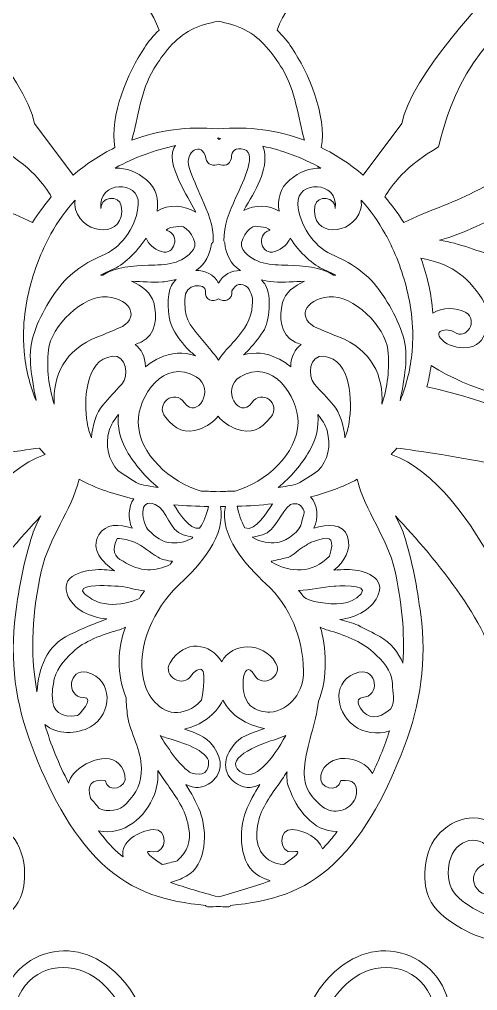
# Model space of a CAD drawing. Extents: x 7 to 992, y -718 to -282.
# Drawn here: x 611.2 to 656.6, y -463.7 to -367.8 of the extents above; entities that cross this region are included whole.
import ezdxf

# ---------------------------------------------------------------- set-up
doc = ezdxf.new("R2010")
doc.units = 0
doc.header["$MEASUREMENT"] = 0
doc.layers.add('Layer 1', color=7, linetype='Continuous')

msp = doc.modelspace()

# ---------------------------------------------------------------- linework, layer by layer
at = {"layer": 'Layer 1', "lineweight": 0}
msp.add_lwpolyline([(630.846, -379.489), (630.902, -379.48), (631.132, -379.516), (630.996, -379.644), (630.846, -379.489)], dxfattribs=at)
for points, knots in [([(515.444, -282.485), (515.444, -282.485), (265.444, -282.485), (265.444, -282.485), (265.444, -282.485), (259.139, -282.485), (259.139, -282.485), (259.139, -282.485), (27.261, -282.485), (27.261, -282.485), (27.261, -282.485), (27.261, -282.863), (27.261, -282.863), (27.261, -282.863), (25.9, -282.863), (25.9, -282.863), (25.9, -282.863), (24.898, -282.863), (24.898, -282.863), (24.898, -282.863), (7.489, -306.853), (7.489, -306.853), (7.489, -306.853), (7.489, -496.33), (7.489, -496.33), (7.489, -496.33), (24.898, -524.256), (24.898, -524.256), (24.898, -524.256), (25.039, -524.256), (25.039, -524.256), (25.039, -524.256), (25.9, -525.977), (25.9, -525.977), (25.9, -525.977), (34.578, -543.332), (34.578, -543.332), (34.578, -543.332), (85.476, -645.118), (85.476, -645.118), (85.476, -645.118), (85.476, -693.393), (85.476, -693.393), (85.476, -693.602), (85.486, -693.809), (85.492, -694.016), (85.35, -694.597), (85.266, -695.2), (85.266, -695.825), (85.266, -695.825), (85.266, -710.022), (85.266, -710.022), (85.266, -714.223), (88.671, -717.628), (92.872, -717.628), (92.872, -717.628), (107.069, -717.628), (107.069, -717.628), (107.484, -717.628), (107.889, -717.586), (108.286, -717.521), (108.736, -717.547), (109.188, -717.561), (109.644, -717.561), (109.644, -717.561), (182.159, -717.561), (182.159, -717.561), (182.563, -717.561), (182.965, -717.551), (183.365, -717.531), (183.743, -717.589), (184.126, -717.628), (184.52, -717.628), (184.52, -717.628), (198.717, -717.628), (198.717, -717.628), (202.917, -717.628), (206.322, -714.223), (206.322, -710.022), (206.322, -710.022), (206.322, -695.825), (206.322, -695.825), (206.322, -695.534), (206.302, -695.248), (206.271, -694.965), (206.303, -694.465), (206.325, -693.962), (206.326, -693.453), (206.326, -693.453), (206.326, -645.118), (206.326, -645.118), (206.326, -645.118), (257.204, -543.332), (257.204, -543.332), (257.204, -543.332), (259.139, -539.46), (259.139, -539.46), (259.139, -539.46), (266.763, -524.209), (266.763, -524.209), (266.763, -524.209), (266.763, -645.118), (266.763, -645.118), (266.763, -645.118), (363.469, -645.118), (363.469, -645.118), (363.737, -645.117), (364.003, -645.104), (364.27, -645.096), (364.76, -645.195), (365.268, -645.248), (365.787, -645.248), (365.787, -645.248), (379.984, -645.248), (379.984, -645.248), (384.185, -645.248), (387.59, -641.843), (387.59, -637.643), (387.59, -637.643), (387.59, -623.445), (387.59, -623.445), (387.59, -623.12), (387.563, -622.802), (387.523, -622.487), (387.556, -621.959), (387.579, -621.428), (387.578, -620.891), (387.578, -620.891), (387.578, -584.634), (387.578, -584.634), (387.578, -584.634), (508.12, -524.362), (508.12, -524.362), (508.12, -524.362), (508.12, -717.561), (508.12, -717.561), (508.12, -717.561), (544.378, -717.561), (544.378, -717.561), (545.281, -717.563), (546.172, -717.512), (547.049, -717.417), (547.049, -717.417), (560.83, -717.417), (560.83, -717.417), (565.03, -717.417), (568.436, -714.012), (568.436, -709.811), (568.436, -709.811), (568.436, -696.131), (568.436, -696.131), (568.534, -695.251), (568.591, -694.358), (568.593, -693.453), (568.593, -693.453), (568.593, -645.118), (568.593, -645.118), (568.593, -645.118), (689.443, -645.118), (689.443, -645.118), (689.443, -645.118), (689.443, -693.393), (689.443, -693.393), (689.443, -693.594), (689.453, -693.791), (689.458, -693.99), (689.345, -694.514), (689.28, -695.056), (689.28, -695.614), (689.28, -695.614), (689.28, -709.811), (689.28, -709.811), (689.28, -714.012), (692.686, -717.417), (696.886, -717.417), (696.886, -717.417), (710.981, -717.417), (710.981, -717.417), (711.845, -717.511), (712.722, -717.561), (713.611, -717.561), (713.611, -717.561), (749.903, -717.561), (749.903, -717.561), (749.903, -717.561), (749.903, -524.209), (749.903, -524.209), (749.903, -524.209), (870.731, -584.622), (870.731, -584.622), (870.731, -584.622), (870.731, -620.95), (870.731, -620.95), (870.731, -621.353), (870.741, -621.753), (870.761, -622.151), (870.71, -622.506), (870.675, -622.865), (870.675, -623.233), (870.675, -623.233), (870.675, -637.431), (870.675, -637.431), (870.675, -641.632), (874.08, -645.036), (878.28, -645.036), (878.28, -645.036), (892.478, -645.036), (892.478, -645.036), (892.583, -645.036), (892.687, -645.025), (892.791, -645.02), (893.486, -645.081), (894.188, -645.118), (894.898, -645.118), (894.898, -645.118), (991.581, -645.118), (991.581, -645.118), (991.581, -645.118), (991.581, -282.485), (991.581, -282.485), (991.581, -282.485), (515.444, -282.485), (515.444, -282.485)], [0, 0, 0, 0, 1, 1, 1, 2, 2, 2, 3, 3, 3, 4, 4, 4, 5, 5, 5, 6, 6, 6, 7, 7, 7, 8, 8, 8, 9, 9, 9, 10, 10, 10, 11, 11, 11, 12, 12, 12, 13, 13, 13, 14, 14, 14, 15, 15, 15, 16, 16, 16, 17, 17, 17, 18, 18, 18, 19, 19, 19, 20, 20, 20, 21, 21, 21, 22, 22, 22, 23, 23, 23, 24, 24, 24, 25, 25, 25, 26, 26, 26, 27, 27, 27, 28, 28, 28, 29, 29, 29, 30, 30, 30, 31, 31, 31, 32, 32, 32, 33, 33, 33, 34, 34, 34, 35, 35, 35, 36, 36, 36, 37, 37, 37, 38, 38, 38, 39, 39, 39, 40, 40, 40, 41, 41, 41, 42, 42, 42, 43, 43, 43, 44, 44, 44, 45, 45, 45, 46, 46, 46, 47, 47, 47, 48, 48, 48, 49, 49, 49, 50, 50, 50, 51, 51, 51, 52, 52, 52, 53, 53, 53, 54, 54, 54, 55, 55, 55, 56, 56, 56, 57, 57, 57, 58, 58, 58, 59, 59, 59, 60, 60, 60, 61, 61, 61, 62, 62, 62, 63, 63, 63, 64, 64, 64, 65, 65, 65, 66, 66, 66, 67, 67, 67, 68, 68, 68, 69, 69, 69, 70, 70, 70, 71, 71, 71, 72, 72, 72, 73, 73, 73, 74, 74, 74, 74]), ([(607.666, -333.744), (609.49, -336.993), (611.14, -340.14), (613.768, -342.846), (614.727, -343.834), (615.804, -344.706), (616.952, -345.451), (612.185, -346.179), (608.623, -350.713), (610.27, -356.195), (612.351, -363.13), (622.743, -361.86), (625.064, -368.812), (624.497, -369.371), (624.001, -369.963), (623.611, -370.554), (622.013, -372.979), (620.119, -377.248), (620.695, -380.432), (619.203, -381.162), (617.812, -382.08), (616.554, -383.157), (616.554, -383.157), (612.728, -378.057), (612.728, -378.057), (611.963, -373.466), (603.547, -364.669), (603.547, -364.669), (602.974, -361.608), (603.931, -359.314), (603.931, -359.314), (599.914, -360.27), (600.869, -367.347), (600.869, -367.347), (607.372, -371.172), (609.094, -380.352), (609.094, -380.352), (612.336, -382.222), (613.784, -384.168), (614.403, -385.301), (613.722, -386.094), (613.099, -386.941), (612.545, -387.837), (610.294, -386.704), (607.805, -385.982), (605.571, -384.812), (602.652, -383.281), (599.82, -381.618), (597.069, -379.803), (591.603, -376.197), (586.257, -372.179), (580.265, -369.461), (576.134, -367.587), (567.562, -364.477), (562.028, -366.432), (562.149, -364.816), (561.324, -363.2), (559.474, -362.89), (557.168, -362.503), (557.061, -366.314), (559.413, -366.085), (559.785, -366.049), (560.184, -366.594), (560.115, -366.943), (559.999, -367.54), (559.013, -367.815), (558.529, -367.903), (557.174, -368.148), (555.511, -367.561), (554.818, -366.311), (554.357, -365.48), (554.44, -364.468), (554.573, -363.567), (554.676, -362.873), (554.691, -361.985), (555.28, -361.536), (555.937, -361.034), (557.171, -360.812), (557.957, -360.658), (558.75, -360.502), (559.555, -360.418), (560.36, -360.357), (564.645, -360.037), (569.962, -360.392), (573.857, -358.199), (573.42, -359.591), (573.328, -361.085), (574.028, -362.388), (575.186, -364.541), (577.557, -365.429), (579.908, -365.098), (582.238, -364.768), (584.324, -363.433), (585.52, -361.397), (585.747, -361.011), (585.937, -360.605), (586.107, -360.192), (586.5, -361.965), (587.245, -363.908), (588.731, -365.04), (590.682, -366.528), (593.432, -366.267), (595.233, -364.656), (597.131, -362.96), (598.145, -360.338), (597.771, -357.81), (597.662, -357.078), (597.454, -356.37), (597.172, -355.69), (597.363, -355.812), (597.546, -355.951), (597.742, -356.063), (599.57, -357.108), (602.015, -357.873), (604.005, -356.804), (606.158, -355.646), (607.047, -353.274), (606.715, -350.923), (606.386, -348.593), (605.05, -346.508), (603.015, -345.311), (602.628, -345.084), (602.222, -344.895), (601.81, -344.725), (603.582, -344.332), (605.525, -343.586), (606.657, -342.101), (608.145, -340.15), (607.884, -337.399), (606.273, -335.598), (604.755, -333.9), (602.495, -332.918), (600.225, -332.997), (600.946, -332.332), (601.695, -331.704), (602.484, -331.134), (603.148, -331.007), (603.844, -330.988), (604.325, -331.006), (606.022, -331.071), (606.896, -332.37), (607.666, -333.744)], [0, 0, 0, 0, 1, 1, 1, 2, 2, 2, 3, 3, 3, 4, 4, 4, 5, 5, 5, 6, 6, 6, 7, 7, 7, 8, 8, 8, 9, 9, 9, 10, 10, 10, 11, 11, 11, 12, 12, 12, 13, 13, 13, 14, 14, 14, 15, 15, 15, 16, 16, 16, 17, 17, 17, 18, 18, 18, 19, 19, 19, 20, 20, 20, 21, 21, 21, 22, 22, 22, 23, 23, 23, 24, 24, 24, 25, 25, 25, 26, 26, 26, 27, 27, 27, 28, 28, 28, 29, 29, 29, 30, 30, 30, 31, 31, 31, 32, 32, 32, 33, 33, 33, 34, 34, 34, 35, 35, 35, 36, 36, 36, 37, 37, 37, 38, 38, 38, 39, 39, 39, 40, 40, 40, 41, 41, 41, 42, 42, 42, 43, 43, 43, 44, 44, 44, 45, 45, 45, 46, 46, 46, 47, 47, 47, 47]), ([(658.778, -331.006), (659.26, -330.988), (659.956, -331.007), (660.619, -331.134), (661.407, -331.704), (662.156, -332.332), (662.879, -332.997), (660.608, -332.918), (658.348, -333.9), (656.83, -335.598), (655.219, -337.399), (654.958, -340.15), (656.446, -342.101), (657.578, -343.586), (659.521, -344.332), (661.294, -344.725), (660.881, -344.895), (660.476, -345.084), (660.089, -345.311), (658.054, -346.508), (656.718, -348.593), (656.389, -350.923), (656.057, -353.274), (656.945, -355.646), (659.099, -356.804), (661.089, -357.873), (663.533, -357.108), (665.361, -356.063), (665.558, -355.951), (665.74, -355.812), (665.932, -355.69), (665.649, -356.37), (665.441, -357.078), (665.333, -357.81), (664.959, -360.338), (665.973, -362.96), (667.869, -364.656), (669.671, -366.267), (672.422, -366.528), (674.373, -365.04), (675.858, -363.908), (676.604, -361.965), (676.996, -360.192), (677.167, -360.605), (677.356, -361.011), (677.584, -361.397), (678.779, -363.433), (680.865, -364.768), (683.195, -365.098), (685.546, -365.429), (687.918, -364.541), (689.075, -362.388), (689.775, -361.085), (689.683, -359.591), (689.247, -358.199), (693.141, -360.392), (698.458, -360.037), (702.743, -360.357), (703.548, -360.418), (704.354, -360.502), (705.146, -360.658), (705.933, -360.812), (707.167, -361.034), (707.823, -361.536), (708.412, -361.985), (708.428, -362.873), (708.529, -363.567), (708.662, -364.468), (708.746, -365.48), (708.285, -366.311), (707.592, -367.561), (705.93, -368.148), (704.573, -367.903), (704.091, -367.815), (703.105, -367.54), (702.988, -366.943), (702.92, -366.594), (703.317, -366.049), (703.69, -366.085), (706.043, -366.314), (705.935, -362.503), (703.63, -362.89), (701.527, -363.243), (700.753, -365.278), (701.183, -367.086), (695.813, -363.911), (686.041, -367.419), (681.539, -369.461), (675.547, -372.179), (670.201, -376.197), (664.734, -379.803), (661.983, -381.618), (659.151, -383.281), (656.232, -384.812), (654, -385.982), (651.51, -386.704), (649.259, -387.837), (648.705, -386.941), (648.082, -386.094), (647.4, -385.301), (648.02, -384.168), (649.468, -382.222), (652.711, -380.352), (652.711, -380.352), (654.432, -371.172), (660.935, -367.347), (660.935, -367.347), (661.891, -360.27), (657.873, -359.314), (657.873, -359.314), (658.83, -361.608), (658.257, -364.669), (658.257, -364.669), (649.841, -373.466), (649.077, -378.057), (649.077, -378.057), (645.252, -383.157), (645.252, -383.157), (643.992, -382.08), (642.601, -381.162), (641.109, -380.432), (641.686, -377.248), (639.791, -372.979), (638.192, -370.554), (637.803, -369.963), (637.307, -369.371), (636.741, -368.812), (639.061, -361.86), (649.453, -363.13), (651.535, -356.195), (653.066, -351.092), (650.084, -346.816), (645.819, -345.661), (647.094, -344.873), (648.284, -343.928), (649.335, -342.846), (651.963, -340.14), (653.613, -336.993), (655.437, -333.744), (656.208, -332.37), (657.082, -331.071), (658.778, -331.006)], [0, 0, 0, 0, 1, 1, 1, 2, 2, 2, 3, 3, 3, 4, 4, 4, 5, 5, 5, 6, 6, 6, 7, 7, 7, 8, 8, 8, 9, 9, 9, 10, 10, 10, 11, 11, 11, 12, 12, 12, 13, 13, 13, 14, 14, 14, 15, 15, 15, 16, 16, 16, 17, 17, 17, 18, 18, 18, 19, 19, 19, 20, 20, 20, 21, 21, 21, 22, 22, 22, 23, 23, 23, 24, 24, 24, 25, 25, 25, 26, 26, 26, 27, 27, 27, 28, 28, 28, 29, 29, 29, 30, 30, 30, 31, 31, 31, 32, 32, 32, 33, 33, 33, 34, 34, 34, 35, 35, 35, 36, 36, 36, 37, 37, 37, 38, 38, 38, 39, 39, 39, 40, 40, 40, 41, 41, 41, 42, 42, 42, 43, 43, 43, 44, 44, 44, 45, 45, 45, 46, 46, 46, 47, 47, 47, 47]), ([(630.902, -378.583), (627.899, -378.295), (624.999, -378.712), (622.357, -379.71), (623.046, -377.38), (623.206, -374.867), (624.545, -372.655), (625.466, -371.134), (626.629, -369.629), (628.245, -368.792), (629.126, -368.335), (630.011, -368.125), (630.902, -367.946), (631.793, -368.125), (632.678, -368.335), (633.559, -368.792), (635.175, -369.629), (636.338, -371.134), (637.259, -372.655), (638.598, -374.867), (638.758, -377.38), (639.447, -379.71), (636.805, -378.712), (633.904, -378.295), (630.902, -378.583)], [0, 0, 0, 0, 1, 1, 1, 2, 2, 2, 3, 3, 3, 4, 4, 4, 5, 5, 5, 6, 6, 6, 7, 7, 7, 8, 8, 8, 8]), ([(630.951, -382.055), (631.447, -382.294), (632.078, -382.178), (632.212, -381.473), (632.191, -380.7), (632.611, -380.414), (633.471, -380.612), (634.229, -380.814), (633.988, -381.88), (633.861, -382.391), (633.6, -383.435), (633.071, -384.415), (632.635, -385.392), (632.023, -386.76), (631.439, -388.134), (631.477, -389.654), (631.477, -389.654), (631.557, -389.845), (631.557, -389.845), (631.648, -390.908), (632.163, -391.956), (633.007, -392.513), (633.007, -392.513), (633.124, -392.581), (633.124, -392.581), (632.238, -392.573), (631.387, -392.982), (630.95, -393.829), (630.497, -392.951), (629.599, -392.54), (628.681, -392.581), (628.681, -392.581), (628.797, -392.513), (628.797, -392.513), (629.626, -391.966), (630.139, -390.942), (630.242, -389.897), (630.339, -389.856), (630.422, -389.782), (630.425, -389.659), (630.462, -388.125), (629.859, -386.773), (629.263, -385.388), (628.836, -384.394), (628.374, -383.426), (628.039, -382.395), (627.526, -380.805), (629.354, -379.72), (629.688, -381.467), (629.821, -382.174), (630.454, -382.292), (630.951, -382.055)], [0, 0, 0, 0, 1, 1, 1, 2, 2, 2, 3, 3, 3, 4, 4, 4, 5, 5, 5, 6, 6, 6, 7, 7, 7, 8, 8, 8, 9, 9, 9, 10, 10, 10, 11, 11, 11, 12, 12, 12, 13, 13, 13, 14, 14, 14, 15, 15, 15, 16, 16, 16, 17, 17, 17, 17]), ([(627.159, -383.94), (627.608, -384.904), (628.183, -385.844), (628.697, -386.806), (627.543, -386.122), (625.981, -385.978), (624.866, -386.715), (625.053, -385.554), (624.799, -384.443), (623.815, -383.62), (622.855, -382.817), (621.835, -382.442), (620.732, -382.448), (622.682, -381.338), (624.637, -380.69), (626.675, -380.238), (626.675, -380.238), (626.522, -380.491), (626.522, -380.491), (626.031, -381.464), (626.747, -383.06), (627.159, -383.94)], [0, 0, 0, 0, 1, 1, 1, 2, 2, 2, 3, 3, 3, 4, 4, 4, 5, 5, 5, 6, 6, 6, 7, 7, 7, 7]), ([(637.988, -383.62), (637.005, -384.443), (636.751, -385.554), (636.939, -386.715), (635.927, -386.046), (634.547, -386.103), (633.435, -386.63), (634.572, -384.684), (635.877, -382.675), (635.455, -380.677), (635.425, -380.536), (635.381, -380.409), (635.332, -380.285), (637.298, -380.735), (639.188, -381.375), (641.072, -382.448), (639.969, -382.442), (638.949, -382.817), (637.988, -383.62)], [0, 0, 0, 0, 1, 1, 1, 2, 2, 2, 3, 3, 3, 4, 4, 4, 5, 5, 5, 6, 6, 6, 6]), ([(616.808, -386.546), (617.623, -389.201), (621.812, -389.37), (621.328, -386.185), (621.155, -385.044), (619.171, -385.314), (619.318, -386.462), (618.964, -383.684), (623.15, -383.596), (623.01, -386.025), (622.897, -387.984), (621.499, -390.165), (619.721, -390.954), (617.81, -391.801), (616.254, -392.761), (615, -394.453), (613.935, -395.888), (612.581, -398.325), (612.384, -400.137), (612.253, -401.331), (612.365, -402.343), (612.537, -403.355), (612.609, -403.957), (612.712, -404.541), (612.849, -405.108), (612.867, -405.218), (612.887, -405.326), (612.904, -405.438), (612.267, -403.896), (611.864, -402.248), (611.72, -400.564), (611.677, -400.059), (611.653, -399.551), (611.653, -399.043), (611.653, -397.874), (611.763, -396.706), (611.99, -395.564), (612.373, -393.643), (612.981, -391.752), (613.833, -389.991), (614.003, -389.642), (614.184, -389.301), (614.372, -388.963), (615.043, -387.76), (615.839, -386.632), (616.763, -385.612), (616.718, -385.931), (616.717, -386.248), (616.808, -386.546)], [0, 0, 0, 0, 1, 1, 1, 2, 2, 2, 3, 3, 3, 4, 4, 4, 5, 5, 5, 6, 6, 6, 7, 7, 7, 8, 8, 8, 9, 9, 9, 10, 10, 10, 11, 11, 11, 12, 12, 12, 13, 13, 13, 14, 14, 14, 15, 15, 15, 16, 16, 16, 16]), ([(644.996, -386.546), (645.087, -386.248), (645.086, -385.931), (645.041, -385.612), (645.965, -386.632), (646.762, -387.76), (647.432, -388.963), (647.62, -389.301), (647.802, -389.642), (647.971, -389.991), (648.823, -391.752), (649.432, -393.643), (649.815, -395.564), (650.042, -396.706), (650.15, -397.874), (650.15, -399.043), (650.15, -399.551), (650.128, -400.059), (650.084, -400.564), (649.94, -402.248), (649.537, -403.897), (648.898, -405.44), (648.916, -405.329), (648.936, -405.224), (648.953, -405.116), (649.091, -404.546), (649.195, -403.958), (649.268, -403.353), (649.439, -402.341), (649.55, -401.33), (649.42, -400.137), (649.223, -398.325), (647.869, -395.888), (646.805, -394.453), (645.55, -392.761), (643.994, -391.801), (642.083, -390.954), (640.305, -390.165), (638.907, -387.984), (638.794, -386.025), (638.652, -383.596), (642.84, -383.684), (642.485, -386.462), (642.633, -385.314), (640.648, -385.044), (640.476, -386.185), (639.992, -389.37), (644.181, -389.201), (644.996, -386.546)], [0, 0, 0, 0, 1, 1, 1, 2, 2, 2, 3, 3, 3, 4, 4, 4, 5, 5, 5, 6, 6, 6, 7, 7, 7, 8, 8, 8, 9, 9, 9, 10, 10, 10, 11, 11, 11, 12, 12, 12, 13, 13, 13, 14, 14, 14, 15, 15, 15, 16, 16, 16, 16]), ([(666.003, -387.593), (666.126, -387.284), (665.982, -386.829), (665.741, -386.616), (665.741, -386.616), (665.559, -386.454), (665.559, -386.454), (665.221, -386.156), (664.745, -386.06), (664.345, -386.302), (664.102, -386.433), (663.871, -386.583), (663.654, -386.754), (663.5, -386.866), (663.396, -387.001), (663.325, -387.146), (663.141, -386.981), (662.957, -386.817), (662.773, -386.653), (663.13, -384.338), (664.538, -383.804), (666.998, -385.049), (668.053, -386.48), (668.254, -387.849), (666.866, -389.554), (664.915, -391.952), (661.432, -391.981), (658.763, -391.287), (656.728, -390.758), (654.785, -389.85), (652.796, -389.587), (655.255, -388.911), (657.647, -387.67), (659.781, -386.575), (660.174, -386.373), (660.56, -386.158), (660.946, -385.946), (660.924, -386.069), (660.895, -386.19), (660.881, -386.317), (660.549, -389.55), (664.824, -390.538), (666.003, -387.593)], [0, 0, 0, 0, 1, 1, 1, 2, 2, 2, 3, 3, 3, 4, 4, 4, 5, 5, 5, 6, 6, 6, 7, 7, 7, 8, 8, 8, 9, 9, 9, 10, 10, 10, 11, 11, 11, 12, 12, 12, 13, 13, 13, 14, 14, 14, 14]), ([(625.858, -388.615), (625.677, -388.626), (625.784, -388.526), (626.185, -388.316), (626.534, -388.27), (626.885, -388.225), (627.236, -388.18), (627.819, -388.217), (629.02, -389.718), (628.456, -390.5), (627.38, -391.996), (625.674, -392.003), (624.022, -392.058), (622.509, -392.108), (620.775, -392.181), (619.484, -393.03), (619.484, -393.03), (619.264, -393.033), (619.264, -393.033), (619.607, -392.855), (619.974, -392.683), (620.373, -392.518), (621.495, -392.053), (622.837, -390.823), (623.773, -389.371), (623.993, -389.937), (624.502, -390.419), (625.301, -390.698), (626.607, -391.153), (627.186, -389.037), (625.858, -388.615)], [0, 0, 0, 0, 1, 1, 1, 2, 2, 2, 3, 3, 3, 4, 4, 4, 5, 5, 5, 6, 6, 6, 7, 7, 7, 8, 8, 8, 9, 9, 9, 10, 10, 10, 10]), ([(636.503, -390.698), (637.303, -390.419), (637.812, -389.937), (638.03, -389.371), (638.967, -390.823), (640.31, -392.053), (641.432, -392.518), (641.831, -392.683), (642.197, -392.855), (642.541, -393.033), (642.541, -393.033), (642.32, -393.03), (642.32, -393.03), (641.029, -392.181), (639.296, -392.108), (637.782, -392.058), (636.13, -392.003), (634.424, -391.996), (633.348, -390.5), (632.785, -389.718), (633.985, -388.217), (634.568, -388.18), (634.919, -388.225), (635.27, -388.27), (635.619, -388.316), (636.02, -388.526), (636.128, -388.626), (635.945, -388.615), (634.619, -389.037), (635.196, -391.153), (636.503, -390.698)], [0, 0, 0, 0, 1, 1, 1, 2, 2, 2, 3, 3, 3, 4, 4, 4, 5, 5, 5, 6, 6, 6, 7, 7, 7, 8, 8, 8, 9, 9, 9, 10, 10, 10, 10]), ([(657.007, -395.377), (657.954, -396.835), (657.728, -399.754), (655.809, -400.154), (655.076, -400.307), (653.939, -400.139), (653.299, -399.642), (651.755, -398.445), (653.677, -398.211), (654.291, -398.677), (655.412, -399.528), (656.687, -397.482), (655.408, -396.739), (654.424, -396.167), (653.076, -396.224), (652.142, -396.794), (651.999, -394.897), (651.596, -393.078), (650.96, -391.37), (653.665, -391.822), (655.448, -392.982), (657.007, -395.377)], [0, 0, 0, 0, 1, 1, 1, 2, 2, 2, 3, 3, 3, 4, 4, 4, 5, 5, 5, 6, 6, 6, 7, 7, 7, 7]), ([(624.531, -395.753), (624.28, -394.77), (623.371, -394.084), (622.351, -393.64), (623.358, -393.645), (624.386, -393.773), (625.392, -393.696), (625.879, -393.658), (626.319, -393.569), (626.747, -393.453), (626.579, -393.626), (626.426, -393.819), (626.301, -394.043), (625.764, -395.006), (625.9, -397.087), (626.315, -398.064), (626.672, -398.901), (627.202, -399.569), (627.81, -400.236), (628.061, -400.511), (628.357, -400.759), (628.663, -401.005), (627.478, -400.601), (626.284, -400.629), (625.014, -401.261), (624.553, -401.49), (624.122, -401.768), (623.724, -402.081), (623.689, -401.072), (623.305, -400.342), (622.694, -399.899), (622.905, -399.815), (623.11, -399.73), (623.298, -399.644), (624.817, -398.943), (624.884, -397.132), (624.531, -395.753)], [0, 0, 0, 0, 1, 1, 1, 2, 2, 2, 3, 3, 3, 4, 4, 4, 5, 5, 5, 6, 6, 6, 7, 7, 7, 8, 8, 8, 9, 9, 9, 10, 10, 10, 11, 11, 11, 12, 12, 12, 12]), ([(635.597, -394.039), (635.482, -393.831), (635.34, -393.652), (635.187, -393.488), (635.574, -393.585), (635.974, -393.662), (636.412, -393.696), (637.418, -393.773), (638.445, -393.645), (639.453, -393.64), (638.433, -394.084), (637.524, -394.77), (637.273, -395.753), (636.92, -397.132), (636.986, -398.943), (638.506, -399.644), (638.693, -399.73), (638.898, -399.815), (639.111, -399.899), (638.5, -400.342), (638.115, -401.072), (638.08, -402.081), (637.682, -401.768), (637.251, -401.49), (636.79, -401.261), (635.615, -400.677), (634.508, -400.611), (633.411, -400.922), (633.523, -400.823), (633.634, -400.72), (633.737, -400.61), (634.343, -399.969), (634.87, -399.333), (635.358, -398.598), (636.034, -397.58), (636.194, -395.109), (635.597, -394.039)], [0, 0, 0, 0, 1, 1, 1, 2, 2, 2, 3, 3, 3, 4, 4, 4, 5, 5, 5, 6, 6, 6, 7, 7, 7, 8, 8, 8, 9, 9, 9, 10, 10, 10, 11, 11, 11, 12, 12, 12, 12]), ([(630.95, -395.367), (631.44, -395.765), (632.41, -395.512), (632.249, -394.589), (632.673, -393.864), (633.198, -393.754), (633.826, -394.258), (634.231, -394.795), (634.383, -395.373), (634.282, -395.993), (634.218, -397.442), (633.486, -398.417), (632.576, -399.462), (632.015, -400.107), (631.376, -400.732), (630.944, -401.442), (630.603, -400.911), (630.138, -400.428), (629.708, -399.878), (628.853, -398.784), (627.824, -397.94), (627.638, -396.453), (627.623, -396.129), (627.607, -395.806), (627.594, -395.482), (627.512, -393.667), (629.776, -393.879), (629.652, -394.585), (629.489, -395.514), (630.461, -395.764), (630.95, -395.367)], [0, 0, 0, 0, 1, 1, 1, 2, 2, 2, 3, 3, 3, 4, 4, 4, 5, 5, 5, 6, 6, 6, 7, 7, 7, 8, 8, 8, 9, 9, 9, 10, 10, 10, 10]), ([(614.701, -405.79), (614.148, -404.106), (613.928, -402.305), (614.121, -400.418), (614.354, -398.135), (617.55, -394.936), (619.932, -395.171), (622.36, -395.41), (623.216, -397.365), (621.062, -398.276), (620.379, -398.564), (619.699, -398.858), (619.007, -399.124), (615.718, -400.389), (614.525, -403.006), (614.701, -405.79)], [0, 0, 0, 0, 1, 1, 1, 2, 2, 2, 3, 3, 3, 4, 4, 4, 5, 5, 5, 5]), ([(642.797, -399.124), (642.105, -398.858), (641.425, -398.564), (640.742, -398.276), (638.588, -397.365), (639.443, -395.41), (641.872, -395.171), (644.254, -394.936), (647.45, -398.135), (647.684, -400.418), (647.876, -402.305), (647.656, -404.106), (647.103, -405.79), (647.278, -403.006), (646.086, -400.389), (642.797, -399.124)], [0, 0, 0, 0, 1, 1, 1, 2, 2, 2, 3, 3, 3, 4, 4, 4, 5, 5, 5, 5]), ([(665.29, -405.75), (669.284, -405.773), (674.697, -403.989), (675.766, -399.661), (681.159, -399.694), (685.815, -397.724), (689.918, -394.709), (689.342, -395.663), (688.837, -396.666), (688.416, -397.742), (687.459, -400.186), (686.958, -402.813), (686.94, -405.44), (686.854, -405.351), (686.776, -405.257), (686.683, -405.173), (685.066, -403.727), (682.898, -403.71), (681.017, -404.668), (677.8, -406.305), (675.539, -410.179), (676.242, -413.817), (676.639, -415.864), (677.98, -418.081), (679.791, -419.563), (678.143, -419.96), (676.577, -420.817), (675.275, -421.895), (674.72, -422.355), (674.196, -422.978), (673.543, -423.313), (672.65, -419.946), (671.727, -416.208), (671.452, -414.205), (671.452, -414.205), (664.232, -406.625), (651.547, -404.088), (651.725, -403.391), (651.865, -402.684), (651.969, -401.972), (655.908, -404.427), (660.713, -405.724), (665.29, -405.75)], [0, 0, 0, 0, 1, 1, 1, 2, 2, 2, 3, 3, 3, 4, 4, 4, 5, 5, 5, 6, 6, 6, 7, 7, 7, 8, 8, 8, 9, 9, 9, 10, 10, 10, 11, 11, 11, 12, 12, 12, 13, 13, 13, 14, 14, 14, 14]), ([(620.443, -401.051), (621.858, -400.872), (622.125, -402.999), (621.365, -403.818), (620.733, -404.498), (620.112, -405.185), (619.498, -405.881), (618.863, -406.601), (618.47, -407.866), (618.366, -409.121), (618.178, -408.65), (618.03, -408.142), (617.945, -407.574), (617.645, -405.581), (617.65, -401.404), (620.443, -401.051)], [0, 0, 0, 0, 1, 1, 1, 2, 2, 2, 3, 3, 3, 4, 4, 4, 5, 5, 5, 5]), ([(632.593, -414.376), (632.09, -414.393), (631.593, -414.406), (631.104, -414.414), (631.104, -414.414), (630.902, -414.458), (630.902, -414.458), (630.902, -414.458), (630.701, -414.414), (630.701, -414.414), (630.211, -414.406), (629.714, -414.393), (629.211, -414.376), (626.199, -413.507), (623.044, -410.702), (623.001, -407.596), (622.966, -405), (625.563, -401.165), (628.726, -403.083), (630.701, -404.28), (628.775, -407.384), (627.583, -405.648), (626.606, -404.223), (624.607, -405.745), (625.7, -407.084), (626.692, -408.299), (627.598, -408.785), (629.151, -408.216), (629.77, -407.99), (630.431, -407.552), (630.902, -406.987), (631.374, -407.552), (632.034, -407.99), (632.652, -408.216), (634.207, -408.785), (635.111, -408.299), (636.104, -407.084), (637.197, -405.745), (635.199, -404.223), (634.221, -405.648), (633.028, -407.384), (631.104, -404.28), (633.077, -403.083), (636.241, -401.165), (638.839, -405), (638.803, -407.596), (638.76, -410.702), (635.605, -413.507), (632.593, -414.376)], [0, 0, 0, 0, 1, 1, 1, 2, 2, 2, 3, 3, 3, 4, 4, 4, 5, 5, 5, 6, 6, 6, 7, 7, 7, 8, 8, 8, 9, 9, 9, 10, 10, 10, 11, 11, 11, 12, 12, 12, 13, 13, 13, 14, 14, 14, 15, 15, 15, 16, 16, 16, 16]), ([(640.44, -403.818), (639.679, -402.999), (639.944, -400.872), (641.36, -401.051), (644.153, -401.404), (644.159, -405.581), (643.858, -407.574), (643.773, -408.142), (643.626, -408.65), (643.438, -409.121), (643.334, -407.866), (642.94, -406.601), (642.307, -405.881), (641.692, -405.185), (641.07, -404.498), (640.44, -403.818)], [0, 0, 0, 0, 1, 1, 1, 2, 2, 2, 3, 3, 3, 4, 4, 4, 5, 5, 5, 5]), ([(620.129, -408.388), (620.291, -407.829), (620.636, -407.314), (621.041, -406.817), (620.934, -408.002), (621.171, -409.236), (621.867, -410.409), (622.648, -411.727), (623.72, -413.035), (624.978, -414.021), (624.338, -413.929), (623.702, -413.814), (623.074, -413.674), (622.361, -413.261), (621.668, -412.836), (621.028, -412.364), (620.036, -411.347), (619.697, -409.869), (620.129, -408.388)], [0, 0, 0, 0, 1, 1, 1, 2, 2, 2, 3, 3, 3, 4, 4, 4, 5, 5, 5, 6, 6, 6, 6]), ([(638.73, -413.674), (638.103, -413.814), (637.466, -413.929), (636.826, -414.021), (638.085, -413.035), (639.156, -411.727), (639.938, -410.409), (640.632, -409.236), (640.87, -408.002), (640.765, -406.817), (641.168, -407.315), (641.512, -407.829), (641.675, -408.388), (642.107, -409.869), (641.768, -411.347), (640.775, -412.364), (640.136, -412.836), (639.442, -413.261), (638.73, -413.674)], [0, 0, 0, 0, 1, 1, 1, 2, 2, 2, 3, 3, 3, 4, 4, 4, 5, 5, 5, 6, 6, 6, 6]), ([(596.663, -446.527), (595.837, -447.995), (596.331, -451.088), (597.069, -453.912), (596.784, -453.72), (596.499, -453.529), (596.211, -453.344), (595.914, -452.667), (595.611, -451.991), (595.293, -451.322), (593.273, -447.081), (590.492, -442.606), (586.251, -440.401), (586.879, -440.123), (587.46, -439.764), (587.94, -439.29), (589.79, -437.465), (589.808, -434.683), (588.377, -432.593), (588.232, -432.381), (588.066, -432.187), (587.901, -431.994), (588.928, -430.433), (589.776, -429.313), (589.776, -429.313), (591.69, -426.062), (593.793, -415.543), (593.793, -415.543), (595.596, -412.592), (609.333, -410.627), (613.224, -410.125), (613.407, -410.34), (613.593, -410.552), (613.791, -410.755), (605.031, -413.843), (599.34, -431.417), (599.34, -431.417), (600.106, -435.817), (596.663, -446.527), (596.663, -446.527)], [0, 0, 0, 0, 1, 1, 1, 2, 2, 2, 3, 3, 3, 4, 4, 4, 5, 5, 5, 6, 6, 6, 7, 7, 7, 8, 8, 8, 9, 9, 9, 10, 10, 10, 11, 11, 11, 12, 12, 12, 13, 13, 13, 13]), ([(668.011, -415.543), (668.011, -415.543), (670.115, -426.062), (672.027, -429.313), (672.027, -429.313), (673.238, -430.909), (674.519, -432.954), (673.32, -434.996), (673.416, -437.566), (675.163, -439.29), (675.644, -439.764), (676.225, -440.123), (676.853, -440.401), (672.611, -442.606), (669.831, -447.081), (667.811, -451.322), (667.492, -451.991), (667.19, -452.667), (666.893, -453.344), (666.07, -453.871), (665.27, -454.442), (664.444, -454.966), (665.326, -451.897), (666.072, -448.181), (665.142, -446.527), (665.142, -446.527), (661.699, -435.817), (662.464, -431.417), (662.464, -431.417), (656.773, -413.843), (648.013, -410.755), (648.211, -410.552), (648.397, -410.34), (648.579, -410.125), (652.471, -410.627), (666.208, -412.592), (668.011, -415.543)], [0, 0, 0, 0, 1, 1, 1, 2, 2, 2, 3, 3, 3, 4, 4, 4, 5, 5, 5, 6, 6, 6, 7, 7, 7, 8, 8, 8, 9, 9, 9, 10, 10, 10, 11, 11, 11, 12, 12, 12, 12]), ([(617.148, -413.204), (618.857, -414.122), (620.683, -414.729), (622.564, -415.141), (622.019, -415.923), (621.968, -417.088), (622.385, -418.024), (621.139, -417.624), (619.756, -417.572), (619.098, -418.712), (618.273, -420.141), (619.434, -421.387), (620.643, -422.24), (620.316, -422.198), (619.984, -422.166), (619.642, -422.146), (618.418, -422.076), (615.219, -422.382), (615.969, -424.521), (616.525, -426.111), (618.249, -426.851), (619.885, -427.01), (618.633, -427.462), (617.479, -427.98), (616.227, -428.551), (613.919, -429.604), (613.159, -431.942), (612.982, -434.229), (612.273, -430.223), (612.518, -426.239), (613.432, -422.187), (614.15, -419.003), (616.403, -416.29), (617.148, -413.204)], [0, 0, 0, 0, 1, 1, 1, 2, 2, 2, 3, 3, 3, 4, 4, 4, 5, 5, 5, 6, 6, 6, 7, 7, 7, 8, 8, 8, 9, 9, 9, 10, 10, 10, 11, 11, 11, 11]), ([(646.895, -428.751), (646.185, -428.371), (645.464, -428.008), (644.746, -427.642), (644.202, -427.363), (643.554, -427.245), (642.94, -427.082), (644.557, -426.907), (646.275, -425.962), (646.779, -424.525), (647.43, -422.668), (644.862, -422.096), (643.653, -422.13), (643.224, -422.142), (642.788, -422.158), (642.355, -422.183), (643.389, -421.362), (644.113, -420.146), (643.714, -418.868), (643.3, -417.539), (641.685, -417.647), (640.377, -418.039), (640.834, -417.048), (640.757, -415.731), (640.05, -414.954), (641.645, -414.549), (643.193, -413.99), (644.655, -413.204), (645.4, -416.29), (647.653, -419.003), (648.373, -422.187), (649.07, -425.284), (649.373, -428.34), (649.166, -431.396), (648.732, -430.313), (648.034, -429.361), (646.895, -428.751)], [0, 0, 0, 0, 1, 1, 1, 2, 2, 2, 3, 3, 3, 4, 4, 4, 5, 5, 5, 6, 6, 6, 7, 7, 7, 8, 8, 8, 9, 9, 9, 10, 10, 10, 11, 11, 11, 12, 12, 12, 12]), ([(628.413, -418.916), (628.413, -418.916), (628.303, -419.048), (628.303, -419.048), (627.713, -419.367), (627.037, -419.537), (626.334, -419.501), (625.392, -419.451), (624.712, -418.913), (624.049, -418.282), (623.401, -417.666), (622.897, -414.918), (624.681, -415.7), (625.889, -416.23), (626.05, -418.312), (627.449, -418.692), (627.78, -418.781), (628.103, -418.865), (628.413, -418.916)], [0, 0, 0, 0, 1, 1, 1, 2, 2, 2, 3, 3, 3, 4, 4, 4, 5, 5, 5, 6, 6, 6, 6]), ([(639.078, -417.771), (638.669, -418.672), (637.368, -419.48), (636.423, -419.501), (635.644, -419.518), (634.895, -419.31), (634.261, -418.928), (634.594, -418.88), (634.94, -418.789), (635.296, -418.693), (636.61, -418.336), (637.044, -416.416), (638.071, -415.698), (638.727, -415.483), (639.171, -415.71), (639.403, -416.378), (639.425, -416.577), (639.098, -417.728), (639.078, -417.771)], [0, 0, 0, 0, 1, 1, 1, 2, 2, 2, 3, 3, 3, 4, 4, 4, 5, 5, 5, 6, 6, 6, 6]), ([(636.001, -436.233), (635.427, -436.229), (634.891, -436.083), (634.392, -435.795), (632.76, -435.027), (633.295, -430.436), (634.498, -432.566), (635.268, -433.929), (637.405, -432.679), (636.593, -431.337), (635.32, -429.235), (632.311, -429.292), (631.263, -431.245), (630.159, -429.429), (627.614, -428.929), (626.151, -431.345), (625.34, -432.685), (627.482, -433.924), (628.254, -432.559), (629.461, -431.276), (629.794, -432.102), (629.251, -435.033), (628.794, -435.582), (628.225, -435.948), (627.544, -436.131), (625.788, -436.747), (624.183, -435.167), (623.675, -433.604), (622.642, -430.415), (624.234, -426.561), (626.499, -424.156), (626.623, -424.035), (626.747, -423.913), (626.863, -423.788), (626.863, -423.788), (627.119, -423.543), (627.119, -423.543), (629.07, -421.79), (631.738, -418.727), (631.129, -415.907), (631.292, -415.906), (631.456, -415.9), (631.62, -415.898), (630.996, -418.737), (633.697, -421.761), (635.637, -423.55), (638.093, -425.818), (639.25, -428.835), (639.354, -432.138), (639.415, -434.109), (638.051, -436.064), (636.001, -436.233)], [0, 0, 0, 0, 1, 1, 1, 2, 2, 2, 3, 3, 3, 4, 4, 4, 5, 5, 5, 6, 6, 6, 7, 7, 7, 8, 8, 8, 9, 9, 9, 10, 10, 10, 11, 11, 11, 12, 12, 12, 13, 13, 13, 14, 14, 14, 15, 15, 15, 16, 16, 16, 17, 17, 17, 17]), ([(626.524, -415.728), (627.663, -415.827), (628.808, -415.878), (629.948, -415.894), (629.774, -416.729), (629.467, -417.43), (629.062, -418.048), (628.045, -418.209), (627.044, -416.52), (626.524, -415.728)], [0, 0, 0, 0, 1, 1, 1, 2, 2, 2, 3, 3, 3, 3]), ([(636.28, -415.636), (635.683, -416.464), (634.653, -418.385), (633.558, -418.02), (633.199, -417.359), (632.94, -416.647), (632.788, -415.879), (633.955, -415.843), (635.123, -415.768), (636.28, -415.636)], [0, 0, 0, 0, 1, 1, 1, 2, 2, 2, 3, 3, 3, 3]), ([(639.14, -471.974), (637.841, -470.718), (635.896, -470.507), (634.263, -471.243), (633.332, -471.662), (632.536, -472.336), (631.965, -473.184), (631.804, -473.422), (631.668, -473.658), (631.552, -473.895), (631.436, -473.658), (631.3, -473.422), (631.138, -473.184), (630.567, -472.336), (629.771, -471.662), (628.841, -471.243), (627.208, -470.507), (625.263, -470.718), (623.964, -471.974), (624.858, -468.197), (623.219, -463.827), (620.138, -461.427), (617.996, -459.759), (615.239, -459.245), (612.776, -460.538), (610.501, -461.731), (608.765, -464.469), (609.565, -467.081), (610.201, -469.153), (613.237, -470.421), (614.613, -468.245), (615.026, -467.592), (614.711, -466.754), (615.055, -466.132), (615.455, -465.408), (616.503, -465.552), (617.151, -465.809), (617.981, -466.138), (618.523, -466.871), (618.752, -467.715), (619.239, -469.507), (618.529, -471.795), (616.989, -472.878), (615.232, -474.112), (612.221, -473.686), (610.291, -473.108), (605.841, -471.777), (602.971, -467.706), (600.876, -463.81), (599.604, -461.445), (598.578, -458.972), (597.55, -456.499), (597.665, -456.592), (597.79, -456.672), (597.909, -456.761), (597.992, -457.018), (598.074, -457.266), (598.152, -457.498), (598.114, -457.294), (598.086, -457.082), (598.059, -456.871), (599.207, -457.706), (600.481, -458.358), (601.819, -458.682), (604.616, -459.358), (607.167, -458.38), (609.435, -456.755), (610.574, -455.937), (611.384, -454.987), (611.647, -453.581), (611.891, -452.269), (611.771, -450.904), (611.264, -449.667), (610.328, -447.385), (607.431, -445.821), (605.13, -447.172), (603.042, -448.399), (602.512, -452.136), (604.352, -453.749), (605.026, -454.34), (605.97, -454.437), (606.595, -453.699), (607.157, -453.034), (607.04, -451.949), (606.271, -451.478), (605.921, -451.265), (605.279, -450.844), (605.193, -450.398), (605.117, -450.005), (605.453, -449.515), (605.74, -449.299), (606.549, -448.691), (607.569, -448.758), (608.347, -449.386), (609.14, -450.027), (609.445, -451.108), (609.443, -452.094), (609.441, -453.334), (609.022, -454.113), (608.05, -454.862), (606.232, -456.264), (604.083, -457.081), (601.794, -456.454), (600.38, -456.066), (599.151, -455.309), (597.949, -454.504), (598.023, -451.011), (598.958, -447.483), (598.958, -447.483), (602.974, -444.997), (603.356, -432.948), (603.356, -432.948), (603.482, -428.136), (609.391, -421.065), (613.371, -416.833), (613.038, -417.42), (612.743, -418.025), (612.535, -418.67), (611.704, -421.244), (611.215, -423.896), (610.862, -426.574), (610.268, -431.077), (610.866, -435.421), (612.499, -439.653), (614.087, -443.771), (616.157, -448.1), (619.417, -451.177), (622.476, -454.062), (625.808, -454.957), (629.663, -455.319), (629.714, -455.414), (629.808, -455.484), (629.947, -455.477), (630.27, -455.459), (630.587, -455.44), (630.902, -455.419), (631.217, -455.44), (631.534, -455.459), (631.857, -455.477), (631.996, -455.484), (632.09, -455.414), (632.141, -455.319), (635.996, -454.957), (639.328, -454.062), (642.386, -451.177), (645.647, -448.1), (647.717, -443.771), (649.305, -439.653), (650.938, -435.421), (651.537, -431.077), (650.941, -426.574), (650.589, -423.896), (650.1, -421.244), (649.269, -418.67), (649.061, -418.025), (648.766, -417.42), (648.433, -416.833), (652.414, -421.065), (658.321, -428.136), (658.448, -432.948), (658.448, -432.948), (658.83, -444.997), (662.847, -447.483), (662.847, -447.483), (663.936, -451.588), (663.856, -455.325), (663.055, -455.796), (662.222, -456.203), (661.31, -456.454), (659.021, -457.081), (656.872, -456.264), (655.053, -454.862), (654.081, -454.113), (653.662, -453.334), (653.66, -452.094), (653.658, -451.108), (653.963, -450.027), (654.757, -449.386), (655.534, -448.758), (656.555, -448.691), (657.362, -449.299), (657.65, -449.515), (657.986, -450.005), (657.91, -450.398), (657.824, -450.844), (657.183, -451.265), (656.833, -451.478), (656.064, -451.949), (655.947, -453.034), (656.509, -453.699), (657.134, -454.437), (658.077, -454.34), (658.752, -453.749), (660.592, -452.136), (660.062, -448.399), (657.974, -447.172), (655.673, -445.821), (652.774, -447.385), (651.839, -449.667), (651.332, -450.904), (651.213, -452.269), (651.457, -453.581), (651.72, -454.987), (652.529, -455.937), (653.669, -456.755), (655.936, -458.38), (658.486, -459.358), (661.284, -458.682), (662.821, -458.31), (664.283, -457.52), (665.554, -456.499), (664.525, -458.972), (663.5, -461.445), (662.228, -463.81), (660.133, -467.706), (657.262, -471.777), (652.813, -473.108), (650.882, -473.686), (647.871, -474.112), (646.113, -472.878), (644.574, -471.795), (643.864, -469.507), (644.352, -467.715), (644.581, -466.871), (645.123, -466.138), (645.952, -465.809), (646.6, -465.552), (647.648, -465.408), (648.049, -466.132), (648.393, -466.754), (648.077, -467.592), (648.49, -468.245), (649.866, -470.421), (652.902, -469.153), (653.537, -467.081), (654.338, -464.469), (652.603, -461.731), (650.327, -460.538), (647.863, -459.245), (645.107, -459.759), (642.966, -461.427), (639.885, -463.827), (638.245, -468.197), (639.14, -471.974)], [0, 0, 0, 0, 1, 1, 1, 2, 2, 2, 3, 3, 3, 4, 4, 4, 5, 5, 5, 6, 6, 6, 7, 7, 7, 8, 8, 8, 9, 9, 9, 10, 10, 10, 11, 11, 11, 12, 12, 12, 13, 13, 13, 14, 14, 14, 15, 15, 15, 16, 16, 16, 17, 17, 17, 18, 18, 18, 19, 19, 19, 20, 20, 20, 21, 21, 21, 22, 22, 22, 23, 23, 23, 24, 24, 24, 25, 25, 25, 26, 26, 26, 27, 27, 27, 28, 28, 28, 29, 29, 29, 30, 30, 30, 31, 31, 31, 32, 32, 32, 33, 33, 33, 34, 34, 34, 35, 35, 35, 36, 36, 36, 37, 37, 37, 38, 38, 38, 39, 39, 39, 40, 40, 40, 41, 41, 41, 42, 42, 42, 43, 43, 43, 44, 44, 44, 45, 45, 45, 46, 46, 46, 47, 47, 47, 48, 48, 48, 49, 49, 49, 50, 50, 50, 51, 51, 51, 52, 52, 52, 53, 53, 53, 54, 54, 54, 55, 55, 55, 56, 56, 56, 57, 57, 57, 58, 58, 58, 59, 59, 59, 60, 60, 60, 61, 61, 61, 62, 62, 62, 63, 63, 63, 64, 64, 64, 65, 65, 65, 66, 66, 66, 67, 67, 67, 68, 68, 68, 69, 69, 69, 70, 70, 70, 71, 71, 71, 72, 72, 72, 73, 73, 73, 74, 74, 74, 75, 75, 75, 76, 76, 76, 77, 77, 77, 78, 78, 78, 79, 79, 79, 80, 80, 80, 81, 81, 81, 81]), ([(624.965, -420.92), (625.322, -421.13), (625.85, -421.255), (626.396, -421.309), (626.33, -421.396), (626.262, -421.476), (626.198, -421.566), (626.198, -421.566), (626.152, -421.621), (626.152, -421.621), (624.708, -422.349), (623.168, -422.392), (621.507, -421.31), (620.578, -420.894), (620.383, -420.142), (620.918, -419.051), (621.514, -419.079), (622.088, -419.208), (622.64, -419.436), (623.482, -419.796), (624.181, -420.461), (624.965, -420.92)], [0, 0, 0, 0, 1, 1, 1, 2, 2, 2, 3, 3, 3, 4, 4, 4, 5, 5, 5, 6, 6, 6, 7, 7, 7, 7]), ([(641.915, -420.794), (640.214, -422.587), (638.05, -422.439), (636.226, -421.4), (636.226, -421.4), (636.133, -421.305), (636.133, -421.305), (636.67, -421.215), (637.202, -421.061), (637.634, -420.982), (638.167, -420.885), (638.73, -420.284), (639.168, -419.994), (639.476, -419.795), (639.79, -419.609), (640.112, -419.435), (640.391, -419.346), (640.668, -419.258), (640.946, -419.17), (642.09, -418.718), (642.414, -419.259), (641.915, -420.794)], [0, 0, 0, 0, 1, 1, 1, 2, 2, 2, 3, 3, 3, 4, 4, 4, 5, 5, 5, 6, 6, 6, 7, 7, 7, 7]), ([(622.45, -424.024), (622.752, -424.115), (623.193, -424.198), (623.636, -424.231), (623.451, -424.474), (623.276, -424.723), (623.121, -424.986), (622.901, -425.084), (622.682, -425.174), (622.458, -425.248), (621.42, -425.591), (620.315, -425.678), (619.25, -425.413), (618.666, -425.226), (618.147, -424.926), (617.693, -424.515), (616.719, -423.635), (619.63, -423.714), (619.631, -423.714), (620.568, -423.761), (621.548, -423.752), (622.45, -424.024)], [0, 0, 0, 0, 1, 1, 1, 2, 2, 2, 3, 3, 3, 4, 4, 4, 5, 5, 5, 6, 6, 6, 7, 7, 7, 7]), ([(638.857, -424.189), (640.027, -424.18), (641.249, -423.819), (642.379, -423.769), (642.398, -423.768), (645.936, -423.529), (645.049, -424.521), (643.978, -425.719), (642.389, -425.588), (640.983, -425.399), (640.459, -425.329), (639.94, -425.145), (639.431, -424.907), (639.247, -424.663), (639.057, -424.423), (638.857, -424.189)], [0, 0, 0, 0, 1, 1, 1, 2, 2, 2, 3, 3, 3, 4, 4, 4, 5, 5, 5, 5]), ([(621.691, -442.455), (621.058, -439.782), (617.903, -440.834), (616.609, -442.32), (616.369, -442.597), (616.213, -442.905), (616.114, -443.227), (615.148, -441.367), (614.353, -439.42), (613.754, -437.429), (614.892, -438.46), (616.955, -438.426), (618.277, -437.673), (620.469, -436.425), (620.561, -432.946), (617.932, -432.286), (616.144, -431.837), (615.755, -434.716), (617.59, -434.766), (618.826, -434.8), (617.054, -436.528), (616.999, -436.567), (615.325, -436.772), (614.494, -436.173), (614.505, -434.77), (614.486, -434.313), (614.52, -433.861), (614.605, -433.413), (614.792, -432.015), (615.554, -431.241), (616.517, -430.281), (617.582, -429.219), (619.563, -428.526), (620.973, -428.133), (621.237, -428.06), (621.492, -427.945), (621.745, -427.811), (620.926, -429.792), (620.863, -432.613), (621.809, -434.8), (621.814, -435.387), (621.861, -435.973), (621.955, -436.599), (622.211, -438.306), (623.321, -440.022), (623.313, -441.743), (623.306, -443.29), (622.9, -444.143), (621.802, -445.281), (621.14, -445.968), (620.019, -446.137), (619.149, -445.754), (618.857, -445.406), (618.565, -445.057), (618.272, -444.708), (617.905, -443.395), (618.388, -442.82), (619.714, -442.984), (619.95, -444.272), (621.998, -443.746), (621.691, -442.455)], [0, 0, 0, 0, 1, 1, 1, 2, 2, 2, 3, 3, 3, 4, 4, 4, 5, 5, 5, 6, 6, 6, 7, 7, 7, 8, 8, 8, 9, 9, 9, 10, 10, 10, 11, 11, 11, 12, 12, 12, 13, 13, 13, 14, 14, 14, 15, 15, 15, 16, 16, 16, 17, 17, 17, 18, 18, 18, 19, 19, 19, 20, 20, 20, 20]), ([(644.822, -432.285), (642.132, -432.96), (642.427, -436.087), (644.309, -437.548), (645.26, -438.287), (646.691, -438.462), (647.857, -438.071), (647.393, -439.505), (646.821, -440.913), (646.164, -442.281), (645.111, -440.4), (641.605, -440.142), (641.058, -442.449), (640.751, -443.744), (642.797, -444.274), (643.032, -442.99), (644.368, -442.824), (644.849, -443.399), (644.473, -444.715), (643.92, -445.977), (642.302, -446.435), (641.207, -445.552), (639.919, -444.514), (639.289, -443.429), (639.436, -441.755), (639.643, -439.39), (640.587, -437.402), (640.831, -435.152), (641.79, -432.845), (641.589, -429.656), (641.005, -427.813), (641.255, -427.945), (641.51, -428.06), (641.772, -428.133), (643.237, -428.541), (645.094, -429.238), (646.237, -430.287), (647.152, -431.127), (648.104, -432.08), (648.144, -433.401), (648.168, -434.236), (648.447, -435.131), (647.961, -435.925), (646.691, -436.986), (645.696, -436.951), (644.977, -435.817), (644.632, -435.242), (644.687, -434.892), (645.141, -434.766), (646.997, -434.715), (646.602, -431.838), (644.822, -432.285)], [0, 0, 0, 0, 1, 1, 1, 2, 2, 2, 3, 3, 3, 4, 4, 4, 5, 5, 5, 6, 6, 6, 7, 7, 7, 8, 8, 8, 9, 9, 9, 10, 10, 10, 11, 11, 11, 12, 12, 12, 13, 13, 13, 14, 14, 14, 15, 15, 15, 16, 16, 16, 17, 17, 17, 17]), ([(627.745, -452.439), (629.82, -451.349), (629.848, -447.915), (629.111, -446.041), (628.737, -445.09), (628.249, -444.221), (627.716, -443.384), (628.547, -443.786), (629.408, -443.787), (630.233, -443.126), (631.515, -442.099), (631.252, -440.654), (630.336, -439.484), (629.679, -438.644), (628.638, -438.254), (627.565, -437.897), (629.17, -437.536), (630.67, -436.488), (631.377, -435.035), (632.151, -436.555), (633.745, -437.518), (635.479, -437.829), (634.632, -438.166), (633.277, -438.53), (632.685, -439.184), (631.606, -440.372), (631.073, -441.972), (632.521, -443.131), (633.342, -443.789), (634.2, -443.788), (635.028, -443.387), (634.497, -444.223), (634.01, -445.09), (633.638, -446.038), (632.899, -447.918), (632.929, -451.349), (635.008, -452.442), (635.35, -452.622), (635.697, -452.763), (636.045, -452.884), (634.412, -453.506), (632.68, -453.969), (630.902, -454.49), (629.281, -454.015), (627.697, -453.588), (626.191, -453.044), (626.712, -452.912), (627.236, -452.707), (627.745, -452.439)], [0, 0, 0, 0, 1, 1, 1, 2, 2, 2, 3, 3, 3, 4, 4, 4, 5, 5, 5, 6, 6, 6, 7, 7, 7, 8, 8, 8, 9, 9, 9, 10, 10, 10, 11, 11, 11, 12, 12, 12, 13, 13, 13, 14, 14, 14, 15, 15, 15, 16, 16, 16, 16]), ([(629.96, -441.012), (630.031, -442.178), (629.447, -442.584), (628.206, -442.231), (627.873, -442.011), (627.57, -441.754), (627.298, -441.462), (626.685, -440.861), (626.21, -440.089), (625.712, -439.392), (625.516, -439.118), (625.335, -438.831), (625.163, -438.539), (625.357, -438.614), (625.555, -438.682), (625.755, -438.745), (626.944, -439.12), (629.482, -439.798), (629.96, -441.012)], [0, 0, 0, 0, 1, 1, 1, 2, 2, 2, 3, 3, 3, 4, 4, 4, 5, 5, 5, 6, 6, 6, 6]), ([(637.585, -438.541), (636.322, -440.808), (634.531, -443.261), (633.049, -442.083), (631.253, -440.656), (635.696, -439.196), (636.574, -438.91), (636.91, -438.8), (637.25, -438.678), (637.585, -438.541)], [0, 0, 0, 0, 1, 1, 1, 2, 2, 2, 3, 3, 3, 3]), ([(602.487, -471.502), (600.332, -469.537), (598.633, -467.035), (597.532, -464.336), (596.17, -460.996), (594.839, -457.677), (593.145, -454.484), (591.566, -451.507), (589.836, -448.593), (587.834, -445.88), (586.538, -444.123), (585.113, -442.457), (583.385, -441.129), (583.632, -441.102), (583.88, -441.066), (584.129, -441.023), (589.685, -442.909), (592.9, -449.133), (595.125, -454.179), (597.103, -458.664), (598.775, -463.393), (601.502, -467.498), (603.757, -470.893), (606.86, -473.842), (610.979, -474.659), (612.881, -475.037), (615.356, -475.203), (617.133, -474.29), (618.683, -473.496), (619.708, -471.888), (620.05, -470.209), (620.363, -468.665), (620.167, -466.835), (619.052, -465.636), (617.94, -464.442), (615.524, -463.902), (614.302, -465.238), (613.719, -465.875), (613.99, -466.564), (613.668, -467.272), (613.373, -467.921), (612.507, -468.113), (611.879, -467.844), (610.332, -467.181), (610.801, -464.835), (611.483, -463.737), (613.207, -460.968), (616.736, -460.813), (619.123, -462.748), (623.23, -466.076), (624.253, -473.825), (618.495, -476.077), (615.871, -477.103), (612.689, -476.598), (610.065, -475.822), (607.245, -474.989), (604.656, -473.479), (602.487, -471.502)], [0, 0, 0, 0, 1, 1, 1, 2, 2, 2, 3, 3, 3, 4, 4, 4, 5, 5, 5, 6, 6, 6, 7, 7, 7, 8, 8, 8, 9, 9, 9, 10, 10, 10, 11, 11, 11, 12, 12, 12, 13, 13, 13, 14, 14, 14, 15, 15, 15, 16, 16, 16, 17, 17, 17, 18, 18, 18, 19, 19, 19, 19]), ([(643.981, -462.748), (646.367, -460.813), (649.896, -460.968), (651.62, -463.737), (652.303, -464.835), (652.772, -467.181), (651.225, -467.844), (650.597, -468.113), (649.73, -467.921), (649.435, -467.272), (649.113, -466.564), (649.385, -465.875), (648.802, -465.238), (647.579, -463.902), (645.163, -464.442), (644.052, -465.636), (642.937, -466.835), (642.74, -468.665), (643.054, -470.209), (643.396, -471.888), (644.421, -473.496), (645.97, -474.29), (647.748, -475.203), (650.222, -475.037), (652.125, -474.659), (656.243, -473.842), (659.347, -470.893), (661.602, -467.498), (664.328, -463.393), (666, -458.664), (667.979, -454.179), (670.203, -449.133), (673.419, -442.909), (678.974, -441.023), (679.223, -441.066), (679.472, -441.102), (679.719, -441.129), (677.99, -442.457), (676.565, -444.123), (675.27, -445.88), (673.267, -448.593), (671.537, -451.507), (669.958, -454.484), (668.265, -457.677), (666.934, -460.996), (665.571, -464.336), (664.471, -467.035), (662.772, -469.537), (660.615, -471.502), (658.446, -473.479), (655.858, -474.989), (653.039, -475.822), (650.414, -476.598), (647.232, -477.103), (644.607, -476.077), (638.85, -473.825), (639.874, -466.076), (643.981, -462.748)], [0, 0, 0, 0, 1, 1, 1, 2, 2, 2, 3, 3, 3, 4, 4, 4, 5, 5, 5, 6, 6, 6, 7, 7, 7, 8, 8, 8, 9, 9, 9, 10, 10, 10, 11, 11, 11, 12, 12, 12, 13, 13, 13, 14, 14, 14, 15, 15, 15, 16, 16, 16, 17, 17, 17, 18, 18, 18, 19, 19, 19, 19]), ([(624.494, -447.823), (623.041, -447.993), (621.22, -448.948), (621.504, -450.537), (620.789, -449.962), (620.113, -449.293), (619.486, -448.493), (619.345, -448.313), (619.215, -448.125), (619.077, -447.943), (621.576, -448.499), (623.75, -446.6), (624.602, -444.361), (624.896, -443.594), (624.977, -442.789), (624.933, -441.984), (625.283, -442.519), (625.658, -443.06), (626.062, -443.629), (626.977, -444.919), (627.797, -446.136), (627.996, -447.759), (628.261, -448.924), (627.879, -449.978), (626.857, -450.923), (626.359, -451.045), (625.863, -451.167), (625.366, -451.289), (623.822, -450.258), (623.525, -449.839), (624.479, -450.033), (625.911, -450.201), (625.909, -447.657), (624.494, -447.823)], [0, 0, 0, 0, 1, 1, 1, 2, 2, 2, 3, 3, 3, 4, 4, 4, 5, 5, 5, 6, 6, 6, 7, 7, 7, 8, 8, 8, 9, 9, 9, 10, 10, 10, 11, 11, 11, 11]), ([(638.255, -450.033), (639.199, -449.839), (638.914, -450.258), (637.395, -451.289), (635.462, -451.193), (634.527, -449.661), (634.751, -447.768), (634.944, -446.143), (635.773, -444.915), (636.689, -443.625), (637.059, -443.103), (637.402, -442.606), (637.728, -442.114), (637.675, -442.666), (637.706, -443.206), (637.886, -443.677), (638.702, -445.818), (640.23, -448.016), (642.671, -448.018), (642.552, -448.175), (642.44, -448.338), (642.318, -448.493), (641.964, -448.945), (641.593, -449.349), (641.209, -449.725), (640.877, -448.625), (639.45, -447.96), (638.27, -447.823), (636.836, -447.654), (636.84, -450.199), (638.255, -450.033)], [0, 0, 0, 0, 1, 1, 1, 2, 2, 2, 3, 3, 3, 4, 4, 4, 5, 5, 5, 6, 6, 6, 7, 7, 7, 8, 8, 8, 9, 9, 9, 10, 10, 10, 10])]:
    msp.add_open_spline(points, degree=3, knots=knots, dxfattribs=at)

doc.saveas('drawing.dxf')
